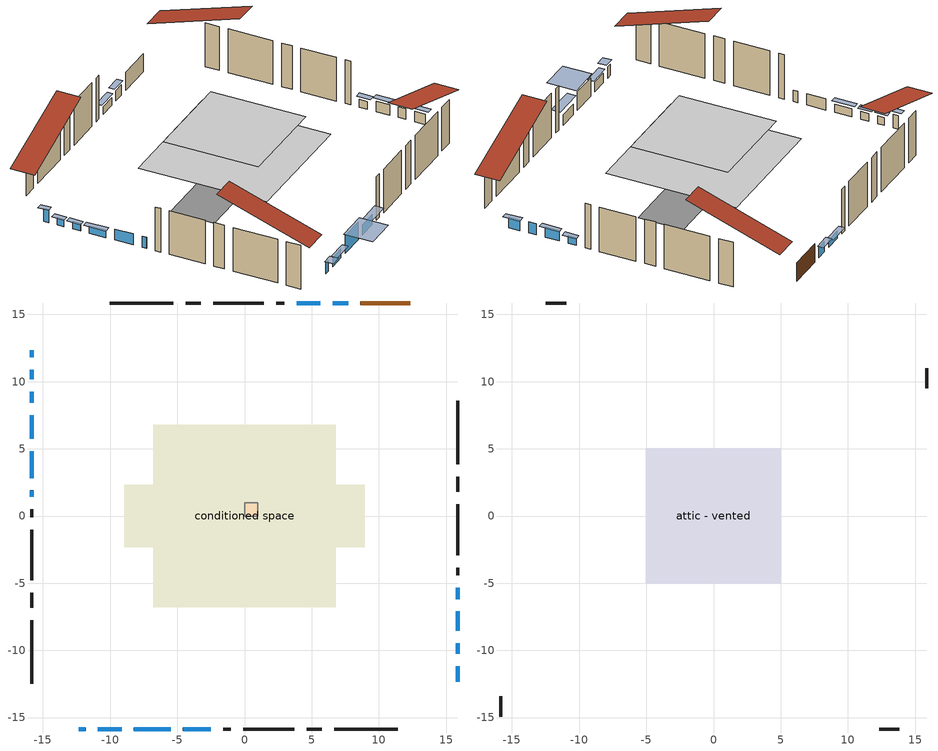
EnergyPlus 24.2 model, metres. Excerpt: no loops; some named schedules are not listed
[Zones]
conditioned space
 floor outside (Floor1 construction): -2.11,-2.11 -2.11,2.11 2.11,2.11 2.11,-2.11 z0
 floor adiabatic (AdiabaticFloorConstruction): -6.8,-6.8 -6.8,6.8 6.8,6.8 6.8,-6.8 z2.44
 floor foundation (Slab1 construction): -8.95,-2.33 -8.95,2.33 8.95,2.33 8.95,-2.33 z0
 wall outside (AdiabaticWallConstruction 1): 12.34,15.85 8.63,15.85 z0:2.03
 wall outside (AdiabaticWallConstruction): -12.34,-15.85 -11.83,-15.85 z0:1.25; 15.85,-12.34 15.85,-11.2 / -4.58,-15.85 -2.52,-15.85 z0:1.17; 7.71,15.85 6.56,15.85 / 15.85,-8.56 15.85,-7.11 z0:1.14; 5.63,15.85 3.88,15.85 / -15.85,10.88 -15.85,10.19 / -15.85,9.27 -15.85,8.43 z0:0.84; -10.91,-15.85 -9.15,-15.85 z0:1.02; -8.23,-15.85 -5.51,-15.85 z0:2.01; -15.85,12.34 -15.85,11.81 z0:1.47; -15.85,7.5 -15.85,5.74 / 15.85,-6.18 15.85,-5.34 z0:0.86; 15.85,-10.27 15.85,-9.48 / -15.85,4.82 -15.85,2.83 / -15.85,1.9 -15.85,1.42 z0:1.22
 wall outside (Wall1 construction): 2.95,15.85 2.38,15.85 / -1.59,-15.85 -1.02,-15.85 / -15.85,0.5 -15.85,-0.08 / 15.85,-4.41 15.85,-3.84 z0:4.88
 wall outside (Wall2 construction): 1.45,15.85 -2.33,15.85 / -0.09,-15.85 3.69,-15.85 / -15.85,-1.01 -15.85,-4.78 / 15.85,-2.91 15.85,0.87 z0:4.88
 wall outside (Wall3 construction): -3.26,15.85 -4.38,15.85 / 4.62,-15.85 5.74,-15.85 / -15.85,-5.71 -15.85,-6.84 / 15.85,1.8 15.85,2.92 z0:4.88
 wall outside (Wall4 construction): -5.31,15.85 -10.03,15.85 / 6.67,-15.85 11.39,-15.85 / -15.85,-7.77 -15.85,-12.49 / 15.85,3.85 15.85,8.57 z0:4.88
 window (WindowConstruction 15): -12.34,-15.85 -11.84,-15.85 z0:1.24
 window (WindowConstruction 6): 15.85,-12.34 15.85,-11.2 z0:1.17
 window (WindowConstruction 7): 7.71,15.85 6.56,15.85 z0:1.14
 window (WindowConstruction 8): 5.63,15.85 3.88,15.85 z0:0.84
 window (WindowConstruction 9): -10.91,-15.85 -9.15,-15.85 z0:1.01
 window (WindowConstruction 10): -8.22,-15.85 -5.51,-15.85 z0:2.01
 window (WindowConstruction 11): -15.85,12.34 -15.85,11.81 z0:1.47
 window (WindowConstruction 12): -15.85,10.88 -15.85,10.19 z0:0.84
 window (WindowConstruction 13): -15.85,9.26 -15.85,8.43 z0:0.84
 window (WindowConstruction 14): -15.85,7.5 -15.85,5.75 z0:0.86
 window (WindowConstruction): 15.85,-10.27 15.85,-9.48 z0:1.22
 window (WindowConstruction 1): -4.58,-15.85 -2.52,-15.85 z0:1.17
 window (WindowConstruction 2): -15.85,4.82 -15.85,2.83 z0:1.22
 window (WindowConstruction 3): -15.85,1.9 -15.85,1.43 z0:1.22
 window (WindowConstruction 4): 15.85,-8.56 15.85,-7.11 z0:1.14
 window (WindowConstruction 5): 15.85,-6.18 15.85,-5.34 z0:0.86
 door (Door): 12.34,15.85 8.63,15.85 z0:2.03
 ceiling adiabatic (AdiabaticFloorConstruction): 6.8,-6.8 6.8,6.8 -6.8,6.8 -6.8,-6.8 z2.44
furnace airloop ret air zone
 floor adiabatic (AdiabaticConst): 0,0 0,1 1,1 1,0 z0
 wall adiabatic (AdiabaticConst): 0,1 0,0 1,0 1,1 0,1 z0:1
 ceiling adiabatic (AdiabaticConst): 1,0 1,1 0,1 0,0 z1
attic - vented
 floor to conditioned space (Floor3 construction Reversed): -5.03,-5.03 -5.03,5.03 5.03,5.03 5.03,-5.03 z4.88
 wall outside (Wall5 construction): -10.96,15.85 -12.47,15.85 / 12.32,-15.85 13.83,-15.85 / -15.85,-13.42 -15.85,-14.92 / 15.85,9.5 15.85,11.01 z0:4.88
 roof outside (Roof1 construction): 13.27,15.85,4.88 13.27,6.05,8.14 15.85,6.05,8.14 15.85,15.85,4.88; -13.27,-15.85,4.88 -13.27,-6.05,8.14 -15.85,-6.05,8.14 -15.85,-15.85,4.88; -15.85,13.27,4.88 -6.05,13.27,8.14 -6.05,15.85,8.14 -15.85,15.85,4.88; 15.85,-13.27,4.88 6.05,-13.27,8.14 6.05,-15.85,8.14 15.85,-15.85,4.88
shading: -11.54,-15.85 -12.64,-15.85 -12.64,-16.77 -11.54,-16.77 z1.54; 15.85,-10.9 15.85,-12.64 16.46,-12.64 16.46,-10.9 z1.47; 6.26,15.85 8,15.85 8,16.46 6.26,16.46 z1.44; 3.58,15.85 5.93,15.85 5.93,16.46 3.58,16.46 z1.14; -8.85,-15.85 -11.21,-15.85 -11.21,-16.46 -8.85,-16.46 z1.31; -5.21,-15.85 -8.52,-15.85 -8.52,-18.9 -5.21,-18.9 z2.3; -15.85,11.51 -15.85,12.64 -16.46,12.64 -16.46,11.51 z1.77; -15.85,9.9 -15.85,11.18 -16.46,11.18 -16.46,9.9 z1.14; -15.85,8.13 -15.85,9.56 -16.46,9.56 -16.46,8.13 z1.14; -15.85,5.45 -15.85,7.8 -16.46,7.8 -16.46,5.45 z1.16; -1.91,-15.85 -5.19,-15.85 -5.19,-16.77 -1.91,-16.77 z1.78; 15.85,-6.81 15.85,-8.85 16.46,-8.85 16.46,-6.81 z1.44; 15.85,-5.04 15.85,-6.48 16.46,-6.48 16.46,-5.04 z1.16
[Building]
Building 1: Terrain=Suburbs
[Site:Location]
Vancouver Intl AP_BC: Latitude {deg}=49.19; Longitude {deg}=-123.18; Time Zone {hr}=-8; Elevation {m}=4; Keep Site Location Information=Yes
[Site:GroundTemperature:Shallow]
8.06451, 6.96315, 6.87495, 7.3976, 9.49575, 11.5841, 13.3946, 14.5416, 14.639, 13.7062, 11.9418, 9.91751
[Site:WaterMainsTemperature]
Calculation Method=Schedule; Temperature Schedule=mains temperature schedule
[Material] Roughness=Rough; Thermal Absorptance=0.9
Name | Thickness {m} | Conductivity {W/m-K} | Density {kg/m3} | Specific Heat {J/kg-K} | Solar Absorptance | Visible Absorptance
asphalt or fiberglass shingles | 0.00635 | 0.162714 | 1121.4 | 1465.45 | 0.4 | 0.4
ceiling stud and cavity | 0.1397 | 0.117536 | 65.682 | 1177.47 | 0.7 | 0.7
concrete 4.0 in. | 0.1016 | 1.803125 | 2242.8 | 837.4 | 0.7 | 0.7
door material | 0.04445 | 0.188738 | 512.64 | 1214.23 | 0.7 | 0.7
floor covering | 0.0127 | 0.0433444 | 54.468 | 1339.84 | 0.6 | 0.6
floor rigid ins; wall rigid ins | 0.512978 | 0.029427 | 32.04 | 1214.23 | 0.7 | 0.7
floor stud and cavity | 0.1397 | 0.0975625 | 92.3553 | 1139.71 | 0.7 | 0.7
floor stud and cavity 1 | 0.1397 | 1.75129 | 37.0049 | 1207.88 | 0.7 | 0.7
furniture material conditioned space 1 | 0.1524 | 0.115458 | 640.8 | 1214.23 | 0.6 | 0.6
gypsum board | 0.0127 | 0.160291 | 801 | 837.4 | 0.6 | 0.6
interior vertical ins | 0.025908 | 0.029427 | 32.04 | 1214.23 | 0.7 | 0.7
osb sheathing 0.5 in. | 0.0127 | 0.115458 | 512.64 | 1214.23 | 0.7 | 0.7
osb sheathing 0.75 in. | 0.01905 | 0.115458 | 512.64 | 1214.23 | 0.7 | 0.7
slab rigid ins | 0.0108865 | 0.029427 | 32.04 | 1214.23 | 0.7 | 0.7
wall stud and cavity | 0.1397 | 0.107651 | 139.0536 | 1170.24 | 0.7 | 0.7
wall stud and cavity 1 | 0.1397 | 0.110346 | 139.0536 | 1170.24 | 0.7 | 0.7
wall stud and cavity 2 | 0.1397 | 0.110193 | 139.0536 | 1170.24 | 0.7 | 0.7
wall stud and cavity 3 | 0.1397 | 0.110963 | 139.0536 | 1170.24 | 0.7 | 0.7
wall stud and cavity 4 | 0.0889 | 6.1454 | 50.32683 | 1063.81 | 0.6 | 0.6
wall stud and cavity 5 | 0.0889 | 0.380278 | 52.3479 | 1209.89 | 0.7 | 0.7
wall stud and cavity 6 | 0.0889 | 0.391764 | 83.0341 | 1211.67 | 0.7 | 0.7
wood siding | 0.0254 | 0.102417 | 544.68 | 1172.36 | 0.4 | 0.4
wood siding 1 | 0.00254 | 0.102417 | 544.68 | 1172.36 | 0.4 | 0.4
wood siding 2; wood siding 3 | 0.0254 | 0.102417 | 544.68 | 1172.36 | 0.7 | 0.7
[Material:NoMass]
Adiabatic: Roughness=Rough; Thermal Resistance {m2-K/W}=176.1; Thermal Absorptance=0.9; Solar Absorptance=0.7; Visible Absorptance=0.7
[WindowMaterial:SimpleGlazingSystem]
Name | U-Factor {W/m2-K} | Solar Heat Gain Coefficient
WindowMaterial | 7.23037 | 0.73
WindowMaterial 1 | 6.54446 | 0.8
WindowMaterial 10 | 6.92943 | 0.79
WindowMaterial 11 | 7.3797 | 0.71
WindowMaterial 12 | 7.38537 | 0.71
WindowMaterial 13 | 7.06684 | 0.76
WindowMaterial 14 | 4.64858 | 0.56
WindowMaterial 2 | 7.13781 | 0.74
WindowMaterial 3 | 7.48474 | 0.7
WindowMaterial 4 | 7.02198 | 0.76
WindowMaterial 5 | 7.36948 | 0.71
WindowMaterial 6 | 7.10204 | 0.75
WindowMaterial 7 | 7.111695 | 0.75
WindowMaterial 8 | 7.07706 | 0.75
WindowMaterial 9 | 7.00211 | 0.76
[Construction]
AdiabaticConst: Adiabatic
AdiabaticFloorConstruction: floor stud and cavity 1, floor rigid ins, osb sheathing 0.75 in., floor covering
AdiabaticWallConstruction: wood siding 2, wall rigid ins, wall stud and cavity 5, gypsum board
AdiabaticWallConstruction 1: wood siding 3, wall rigid ins, wall stud and cavity 5, gypsum board
Door: door material
Floor1 construction: floor stud and cavity, osb sheathing 0.75 in., floor covering
Floor3 construction Reversed: gypsum board, ceiling stud and cavity
furniture construction conditioned space 1: furniture material conditioned space 1
PartitionWallConstruction: gypsum board, wall stud and cavity 6, gypsum board
Roof1 construction: asphalt or fiberglass shingles
Slab1 construction: slab rigid ins, concrete 4.0 in.
Wall1 construction: wood siding, osb sheathing 0.5 in., wall stud and cavity, gypsum board
Wall2 construction: wood siding, osb sheathing 0.5 in., wall stud and cavity 1, gypsum board
Wall3 construction: wood siding, osb sheathing 0.5 in., wall stud and cavity 2, gypsum board
Wall4 construction: wood siding, osb sheathing 0.5 in., wall stud and cavity 3, gypsum board
Wall5 construction: wood siding 1, wall stud and cavity 4
WindowConstruction: WindowMaterial
WindowConstruction 1: WindowMaterial 1
WindowConstruction 10: WindowMaterial 10
WindowConstruction 11: WindowMaterial 11
WindowConstruction 12; WindowConstruction 3: WindowMaterial 3
WindowConstruction 13: WindowMaterial 12
WindowConstruction 14: WindowMaterial 13
WindowConstruction 15: WindowMaterial 14
WindowConstruction 2: WindowMaterial 2
WindowConstruction 4: WindowMaterial 4
WindowConstruction 5: WindowMaterial 5
WindowConstruction 6: WindowMaterial 6
WindowConstruction 7: WindowMaterial 7
WindowConstruction 8: WindowMaterial 8
WindowConstruction 9: WindowMaterial 9
[Zone] Multiplier=1
Name | Volume {m3} | Part of Total Floor Area
attic - vented | 53.7039 | Yes
conditioned space | 481.2 | Yes
furnace airloop ret air zone | 1 | No
[Space]
Name | Zone | Volume {m3} | Space Type
attic - vented 1 | attic - vented | 53.7039
conditioned space 1 | conditioned space | 481.2
furnace airloop ret air space | furnace airloop ret air zone |  | Plenum Space Type
[OtherEquipment] Design Level Calculation Method=EquipmentLevel
Name | Fuel Type | Zone or ZoneList or Space or SpaceList | Schedule | Design Level {W} | Fraction Latent | Fraction Radiant | Fraction Lost
furnace airloop_0 RetCondToDZ; furnace airloop_0 SupCondToDZ; furnace airloop_0 SupSensLkToDZ | None | attic - vented 1 | Always On Discrete | 0 | 0 | 0 | 0
furnace airloop_0 SupLatLkToDZ | None | attic - vented 1 | Always On Discrete | 0 | 1 | 0 | 0
clothes dryer 1 | Electricity | conditioned space 1 | clothes dryer schedule | 0 | 0.015 | 0.081 | 0.85
cooking range 1 | Electricity | conditioned space 1 | cooking range schedule | 0 | 0.08 | 0.432 | 0.2
furnace airloop_0 SupCondToLv; furnace airloop_0 SupSensLkToCond; mech vent house fan sensible load | None | conditioned space 1 | Always On Discrete | 0 | 0 | 0 | 0
furnace airloop_0 SupLatLkToCond; mech vent house fan latent load | None | conditioned space 1 | Always On Discrete | 0 | 1 | 0 | 0
general water use latent | None | conditioned space 1 | general water use schedule | 62.594 | 1 | 0 | 0
general water use sensible | None | conditioned space 1 | general water use schedule | -61.6891 | 0 | 0.6 | 0
water heater energy adjustment1 | NaturalGas | conditioned space 1 | Always On Discrete | 0.01 | 0 | 0 | 1
furnace airloop_0 RetCondToRP; furnace airloop_0 RetSensLkToRP | None | furnace airloop ret air space | Always On Discrete | 0 | 0 | 0 | 0
furnace airloop_0 RetLatLkToRP | None | furnace airloop ret air space | Always On Discrete | 0 | 1 | 0 | 0
[ZoneInfiltration:DesignFlowRate] Schedule=Always On Discrete; Design Flow Rate Calculation Method=Flow/Zone; Design Flow Rate {m3/s}=0
Name | Zone or ZoneList or Space or SpaceList
attic_vented 1 duct leakage imbalance infil flow | attic - vented 1
infil flow; natural vent flow; whole house fan flow | conditioned space 1
[ZoneInfiltration:EffectiveLeakageArea]
infil attic - vented 1: Zone or Space=attic - vented 1; Schedule=Always On Discrete; Effective Air Leakage Area {cm2}=4190.07; Stack Coefficient=0.00056631; Wind Coefficient=1.60786e-05
[ZoneMixing] Schedule=Always On Continuous; Design Flow Rate Calculation Method=Flow/Zone; Design Flow Rate {m3/s}=0
Name | Zone or Space | Source Zone or Space
furnace airloop_0 ZoneMixCondToDZ mix; whole house fan mix | attic - vented | conditioned space
furnace airloop_0 ZoneMixDZToCond mix | conditioned space | attic - vented
[SurfaceProperty:ExposedFoundationPerimeter]
Slab1: Exposed Perimeter Calculation Method=TotalExposedPerimeter; Total Exposed Perimeter {m}=45.11
[InternalMass] Zone or ZoneList=conditioned space; Space or SpaceList=conditioned space 1
Name | Construction | Surface Area {m2}
furniture mass conditioned space 1 | furniture construction conditioned space 1 | 114.368
partition wall mass | PartitionWallConstruction | 285.92
[Lights]
interior lighting: Zone or ZoneList or Space or SpaceList=conditioned space 1; Schedule=interior lighting schedule; Design Level Calculation Method=LightingLevel; Lighting Level {W}=343.2; Return Air Fraction=0; Fraction Radiant=0.6; Fraction Visible=0.2; Fraction Replaceable=1
[People]
occupants: Zone or ZoneList or Space or SpaceList=conditioned space 1; Number of People Schedule=occupants schedule; Number of People Calculation Method=People; Number of People=3; Fraction Radiant=0.314171; Sensible Heat Fraction=0.56303; Activity Level Schedule=occupants activity schedule; Carbon Dioxide Generation Rate {m3/s-W}=0; Enable ASHRAE 55 Comfort Warnings=No; Mean Radiant Temperature Calculation Type=EnclosureAveraged
[ElectricEquipment] Zone or ZoneList or Space or SpaceList=conditioned space 1; Design Level Calculation Method=EquipmentLevel
Name | Schedule | Design Level {W} | Fraction Latent | Fraction Radiant | Fraction Lost
clothes dryer | clothes dryer schedule | 140.772 | 0.015 | 0.081 | 0.85
clothes washer | clothes washer schedule | 32.1985 | 0.03 | 0.162 | 0.7
cooking range | cooking range schedule | 215.147 | 0.08 | 0.432 | 0.2
dishwasher | dishwasher schedule | 66.8632 | 0.3 | 0.18 | 0.4
fridge | fridge schedule | 72.9452 | 0 | 0.6 | 0
mech vent bath fan 0 | mech vent bath fan 0 schedule | 25.1 | 0 | 0 | 1
mech vent bath fan 1 | mech vent bath fan 1 schedule | 25.1 | 0 | 0 | 1
mech vent house fan | mech vent house fan schedule | 0 | 0 | 0 | 1
mech vent house fan cfis | mech vent house fan cfis schedule | 0 | 0 | 0 | 0
mech vent range fan 0 | mech vent range fan 0 schedule | 57 | 0 | 0 | 1
misc plug loads | misc plug loads schedule | 494.7 | 0.045 | 0.513 | 0.1
whole house fan | Always On Discrete | 0 | 0 | 0 | 1
[SpaceList]
Plenum Space Type: furnace airloop ret air space
[AirLoopHVAC:ReturnPlenum]
Air Loop HVAC Return Plenum 1: Zone=furnace airloop ret air zone
[Foundation:Kiva]
Foundation Kiva 1: Initial Indoor Air Temperature {C}=18; Interior Vertical Insulation Material=interior vertical ins; Interior Vertical Insulation Depth {m}=0.1016; Wall Height Above Grade {m}=0.1016; Wall Depth Below Slab {m}=0.2032
[Foundation:Kiva:Settings]
Soil Conductivity {W/m-K}=0.849921; Soil Density {kg/m3}=1842.3; Soil Specific Heat {J/kg-K}=418.7; Ground Solar Absorptivity=0.9; Ground Thermal Absorptivity=0.9; Ground Surface Roughness {m}=0.03; Far-Field Width {m}=40; Deep-Ground Boundary Condition=ZeroFlux; Deep-Ground Depth {m}=40; Minimum Cell Dimension {m}=0.2; Maximum Cell Growth Coefficient=3; Simulation Timestep=Timestep
[Exterior:Lights]
exterior lighting: Schedule=exterior lighting schedule; Design Level {W}=75.6
[EnergyManagementSystem:Sensor] Output:Variable or Output:Meter Index Key=attic - vented
Name | Output:Variable or Output:Meter
furnace_airloop_0_DZ_T_s | Zone Air Temperature
furnace_airloop_0_DZ_W_s | Zone Mean Air Humidity Ratio
[Schedule:Constant]
Name | Hourly Value
Always On Discrete; Always On Continuous; mech vent house fan schedule; mech vent house fan cfis schedule | 1
occupants activity schedule | 117.228
fridge schedule | 0
[Schedule:Week:Daily]
interior lighting schedule Week Rule - Jan1-Jan27: interior lighting schedule day, interior lighting schedule day, interior lighting schedule day, interior lighting schedule day, interior lighting schedule day, interior lighting schedule day, interior lighting schedule day, interior lighting schedule default day, interior lighting schedule default day, interior lighting schedule default day, interior lighting schedule default day, interior lighting schedule default day
interior lighting schedule Week Rule - Jan28-Feb3: interior lighting schedule day, interior lighting schedule day, interior lighting schedule day, interior lighting schedule day, interior lighting schedule day 1, interior lighting schedule day 1, interior lighting schedule day 1, interior lighting schedule default day, interior lighting schedule default day, interior lighting schedule default day, interior lighting schedule default day, interior lighting schedule default day
interior lighting schedule Week Rule - Feb4-Feb24: interior lighting schedule day 1, interior lighting schedule day 1, interior lighting schedule day 1, interior lighting schedule day 1, interior lighting schedule day 1, interior lighting schedule day 1, interior lighting schedule day 1, interior lighting schedule default day, interior lighting schedule default day, interior lighting schedule default day, interior lighting schedule default day, interior lighting schedule default day
interior lighting schedule Week Rule - Feb25-Mar3: interior lighting schedule day 1, interior lighting schedule day 1, interior lighting schedule day 1, interior lighting schedule day 1, interior lighting schedule day 2, interior lighting schedule day 2, interior lighting schedule day 2, interior lighting schedule default day, interior lighting schedule default day, interior lighting schedule default day, interior lighting schedule default day, interior lighting schedule default day
interior lighting schedule Week Rule - Mar4-Mar31: interior lighting schedule day 2, interior lighting schedule day 2, interior lighting schedule day 2, interior lighting schedule day 2, interior lighting schedule day 2, interior lighting schedule day 2, interior lighting schedule day 2, interior lighting schedule default day, interior lighting schedule default day, interior lighting schedule default day, interior lighting schedule default day, interior lighting schedule default day
interior lighting schedule Week Rule - Apr1-Apr28: interior lighting schedule day 3, interior lighting schedule day 3, interior lighting schedule day 3, interior lighting schedule day 3, interior lighting schedule day 3, interior lighting schedule day 3, interior lighting schedule day 3, interior lighting schedule default day, interior lighting schedule default day, interior lighting schedule default day, interior lighting schedule default day, interior lighting schedule default day
interior lighting schedule Week Rule - Apr29-May5: interior lighting schedule day 3, interior lighting schedule day 3, interior lighting schedule day 4, interior lighting schedule day 4, interior lighting schedule day 4, interior lighting schedule day 4, interior lighting schedule day 4, interior lighting schedule default day, interior lighting schedule default day, interior lighting schedule default day, interior lighting schedule default day, interior lighting schedule default day
interior lighting schedule Week Rule - May6-May26: interior lighting schedule day 4, interior lighting schedule day 4, interior lighting schedule day 4, interior lighting schedule day 4, interior lighting schedule day 4, interior lighting schedule day 4, interior lighting schedule day 4, interior lighting schedule default day, interior lighting schedule default day, interior lighting schedule default day, interior lighting schedule default day, interior lighting schedule default day
interior lighting schedule Week Rule - May27-Jun2: interior lighting schedule day 4, interior lighting schedule day 4, interior lighting schedule day 4, interior lighting schedule day 4, interior lighting schedule day 4, interior lighting schedule day 5, interior lighting schedule day 5, interior lighting schedule default day, interior lighting schedule default day, interior lighting schedule default day, interior lighting schedule default day, interior lighting schedule default day
interior lighting schedule Week Rule - Jun3-Jun30: interior lighting schedule day 5, interior lighting schedule day 5, interior lighting schedule day 5, interior lighting schedule day 5, interior lighting schedule day 5, interior lighting schedule day 5, interior lighting schedule day 5, interior lighting schedule default day, interior lighting schedule default day, interior lighting schedule default day, interior lighting schedule default day, interior lighting schedule default day
interior lighting schedule Week Rule - Jul1-Jul28: interior lighting schedule day 6, interior lighting schedule day 6, interior lighting schedule day 6, interior lighting schedule day 6, interior lighting schedule day 6, interior lighting schedule day 6, interior lighting schedule day 6, interior lighting schedule default day, interior lighting schedule default day, interior lighting schedule default day, interior lighting schedule default day, interior lighting schedule default day
interior lighting schedule Week Rule - Jul29-Aug4: interior lighting schedule day 6, interior lighting schedule day 6, interior lighting schedule day 6, interior lighting schedule day 7, interior lighting schedule day 7, interior lighting schedule day 7, interior lighting schedule day 7, interior lighting schedule default day, interior lighting schedule default day, interior lighting schedule default day, interior lighting schedule default day, interior lighting schedule default day
interior lighting schedule Week Rule - Aug5-Aug25: interior lighting schedule day 7, interior lighting schedule day 7, interior lighting schedule day 7, interior lighting schedule day 7, interior lighting schedule day 7, interior lighting schedule day 7, interior lighting schedule day 7, interior lighting schedule default day, interior lighting schedule default day, interior lighting schedule default day, interior lighting schedule default day, interior lighting schedule default day
interior lighting schedule Week Rule - Aug26-Sep1: interior lighting schedule day 7, interior lighting schedule day 7, interior lighting schedule day 7, interior lighting schedule day 7, interior lighting schedule day 7, interior lighting schedule day 7, interior lighting schedule day 8, interior lighting schedule default day, interior lighting schedule default day, interior lighting schedule default day, interior lighting schedule default day, interior lighting schedule default day
interior lighting schedule Week Rule - Sep2-Sep29: interior lighting schedule day 8, interior lighting schedule day 8, interior lighting schedule day 8, interior lighting schedule day 8, interior lighting schedule day 8, interior lighting schedule day 8, interior lighting schedule day 8, interior lighting schedule default day, interior lighting schedule default day, interior lighting schedule default day, interior lighting schedule default day, interior lighting schedule default day
interior lighting schedule Week Rule - Sep30-Oct6: interior lighting schedule day 8, interior lighting schedule day 9, interior lighting schedule day 9, interior lighting schedule day 9, interior lighting schedule day 9, interior lighting schedule day 9, interior lighting schedule day 9, interior lighting schedule default day, interior lighting schedule default day, interior lighting schedule default day, interior lighting schedule default day, interior lighting schedule default day
interior lighting schedule Week Rule - Oct7-Oct27: interior lighting schedule day 9, interior lighting schedule day 9, interior lighting schedule day 9, interior lighting schedule day 9, interior lighting schedule day 9, interior lighting schedule day 9, interior lighting schedule day 9, interior lighting schedule default day, interior lighting schedule default day, interior lighting schedule default day, interior lighting schedule default day, interior lighting schedule default day
interior lighting schedule Week Rule - Oct28-Nov3: interior lighting schedule day 9, interior lighting schedule day 9, interior lighting schedule day 9, interior lighting schedule day 9, interior lighting schedule day 10, interior lighting schedule day 10, interior lighting schedule day 10, interior lighting schedule default day, interior lighting schedule default day, interior lighting schedule default day, interior lighting schedule default day, interior lighting schedule default day
interior lighting schedule Week Rule - Nov4-Nov24: interior lighting schedule day 10, interior lighting schedule day 10, interior lighting schedule day 10, interior lighting schedule day 10, interior lighting schedule day 10, interior lighting schedule day 10, interior lighting schedule day 10, interior lighting schedule default day, interior lighting schedule default day, interior lighting schedule default day, interior lighting schedule default day, interior lighting schedule default day
interior lighting schedule Week Rule - Nov25-Dec1: interior lighting schedule day 10, interior lighting schedule day 10, interior lighting schedule day 10, interior lighting schedule day 10, interior lighting schedule day 10, interior lighting schedule day 10, interior lighting schedule day 11, interior lighting schedule default day, interior lighting schedule default day, interior lighting schedule default day, interior lighting schedule default day, interior lighting schedule default day
interior lighting schedule Week Rule - Dec2-Dec31: interior lighting schedule day 11, interior lighting schedule day 11, interior lighting schedule day 11, interior lighting schedule day 11, interior lighting schedule day 11, interior lighting schedule day 11, interior lighting schedule day 11, interior lighting schedule default day, interior lighting schedule default day, interior lighting schedule default day, interior lighting schedule default day, interior lighting schedule default day
occupants schedule Week Rule - Jan1-Dec31: occupants schedule day, occupants schedule day, occupants schedule day, occupants schedule day, occupants schedule day, occupants schedule day, occupants schedule day, occupants schedule default day, occupants schedule default day, occupants schedule default day, occupants schedule default day, occupants schedule default day
clothes dryer schedule Week Rule - Jan1-Dec31: clothes dryer schedule day, clothes dryer schedule day, clothes dryer schedule day, clothes dryer schedule day, clothes dryer schedule day, clothes dryer schedule day, clothes dryer schedule day, clothes dryer schedule default day, clothes dryer schedule default day, clothes dryer schedule default day, clothes dryer schedule default day, clothes dryer schedule default day
clothes washer schedule Week Rule - Jan1-Dec31: clothes washer schedule day, clothes washer schedule day, clothes washer schedule day, clothes washer schedule day, clothes washer schedule day, clothes washer schedule day, clothes washer schedule day, clothes washer schedule default day, clothes washer schedule default day, clothes washer schedule default day, clothes washer schedule default day, clothes washer schedule default day
cooking range schedule Week Rule - Jan1-Dec31: cooking range schedule day, cooking range schedule day, cooking range schedule day, cooking range schedule day, cooking range schedule day, cooking range schedule day, cooking range schedule day, cooking range schedule default day, cooking range schedule default day, cooking range schedule default day, cooking range schedule default day, cooking range schedule default day
dishwasher schedule Week Rule - Jan1-Dec31: dishwasher schedule day, dishwasher schedule day, dishwasher schedule day, dishwasher schedule day, dishwasher schedule day, dishwasher schedule day, dishwasher schedule day, dishwasher schedule default day, dishwasher schedule default day, dishwasher schedule default day, dishwasher schedule default day, dishwasher schedule default day
mech vent bath fan 0 schedule Week Rule - Jan1-Dec31: mech vent bath fan 0 schedule day, mech vent bath fan 0 schedule day, mech vent bath fan 0 schedule day, mech vent bath fan 0 schedule day, mech vent bath fan 0 schedule day, mech vent bath fan 0 schedule day, mech vent bath fan 0 schedule day, mech vent bath fan 0 schedule default day, mech vent bath fan 0 schedule default day, mech vent bath fan 0 schedule default day, mech vent bath fan 0 schedule default day, mech vent bath fan 0 schedule default day
mech vent bath fan 1 schedule Week Rule - Jan1-Dec31: mech vent bath fan 1 schedule day, mech vent bath fan 1 schedule day, mech vent bath fan 1 schedule day, mech vent bath fan 1 schedule day, mech vent bath fan 1 schedule day, mech vent bath fan 1 schedule day, mech vent bath fan 1 schedule day, mech vent bath fan 1 schedule default day, mech vent bath fan 1 schedule default day, mech vent bath fan 1 schedule default day, mech vent bath fan 1 schedule default day, mech vent bath fan 1 schedule default day
mech vent range fan 0 schedule Week Rule - Jan1-Dec31: mech vent range fan 0 schedule day, mech vent range fan 0 schedule day, mech vent range fan 0 schedule day, mech vent range fan 0 schedule day, mech vent range fan 0 schedule day, mech vent range fan 0 schedule day, mech vent range fan 0 schedule day, mech vent range fan 0 schedule default day, mech vent range fan 0 schedule default day, mech vent range fan 0 schedule default day, mech vent range fan 0 schedule default day, mech vent range fan 0 schedule default day
misc plug loads schedule Week Rule - Jan1-Dec31: misc plug loads schedule day, misc plug loads schedule day, misc plug loads schedule day, misc plug loads schedule day, misc plug loads schedule day, misc plug loads schedule day, misc plug loads schedule day, misc plug loads schedule default day, misc plug loads schedule default day, misc plug loads schedule default day, misc plug loads schedule default day, misc plug loads schedule default day
general water use schedule Week Rule - Jan1-Dec31: general water use schedule day, general water use schedule day, general water use schedule day, general water use schedule day, general water use schedule day, general water use schedule day, general water use schedule day, general water use schedule default day, general water use schedule default day, general water use schedule default day, general water use schedule default day, general water use schedule default day
exterior lighting schedule Week Rule - Jan1-Jan27: exterior lighting schedule day, exterior lighting schedule day, exterior lighting schedule day, exterior lighting schedule day, exterior lighting schedule day, exterior lighting schedule day, exterior lighting schedule day, exterior lighting schedule default day, exterior lighting schedule default day, exterior lighting schedule default day, exterior lighting schedule default day, exterior lighting schedule default day
exterior lighting schedule Week Rule - Jan28-Feb3: exterior lighting schedule day, exterior lighting schedule day, exterior lighting schedule day, exterior lighting schedule day, exterior lighting schedule day 1, exterior lighting schedule day 1, exterior lighting schedule day 1, exterior lighting schedule default day, exterior lighting schedule default day, exterior lighting schedule default day, exterior lighting schedule default day, exterior lighting schedule default day
exterior lighting schedule Week Rule - Feb4-Feb24: exterior lighting schedule day 1, exterior lighting schedule day 1, exterior lighting schedule day 1, exterior lighting schedule day 1, exterior lighting schedule day 1, exterior lighting schedule day 1, exterior lighting schedule day 1, exterior lighting schedule default day, exterior lighting schedule default day, exterior lighting schedule default day, exterior lighting schedule default day, exterior lighting schedule default day
exterior lighting schedule Week Rule - Feb25-Mar3: exterior lighting schedule day 1, exterior lighting schedule day 1, exterior lighting schedule day 1, exterior lighting schedule day 1, exterior lighting schedule day 2, exterior lighting schedule day 2, exterior lighting schedule day 2, exterior lighting schedule default day, exterior lighting schedule default day, exterior lighting schedule default day, exterior lighting schedule default day, exterior lighting schedule default day
exterior lighting schedule Week Rule - Mar4-Mar31: exterior lighting schedule day 2, exterior lighting schedule day 2, exterior lighting schedule day 2, exterior lighting schedule day 2, exterior lighting schedule day 2, exterior lighting schedule day 2, exterior lighting schedule day 2, exterior lighting schedule default day, exterior lighting schedule default day, exterior lighting schedule default day, exterior lighting schedule default day, exterior lighting schedule default day
exterior lighting schedule Week Rule - Apr1-Apr28: exterior lighting schedule day 3, exterior lighting schedule day 3, exterior lighting schedule day 3, exterior lighting schedule day 3, exterior lighting schedule day 3, exterior lighting schedule day 3, exterior lighting schedule day 3, exterior lighting schedule default day, exterior lighting schedule default day, exterior lighting schedule default day, exterior lighting schedule default day, exterior lighting schedule default day
exterior lighting schedule Week Rule - Apr29-May5: exterior lighting schedule day 3, exterior lighting schedule day 3, exterior lighting schedule day 4, exterior lighting schedule day 4, exterior lighting schedule day 4, exterior lighting schedule day 4, exterior lighting schedule day 4, exterior lighting schedule default day, exterior lighting schedule default day, exterior lighting schedule default day, exterior lighting schedule default day, exterior lighting schedule default day
[Schedule:Year]
interior lighting schedule: interior lighting schedule Week Rule - Jan1-Jan27, 1, 1, 1, 27, interior lighting schedule Week Rule - Jan28-Feb3, 1, 28, 2, 3, interior lighting schedule Week Rule - Feb4-Feb24, 2, 4, 2, 24, interior lighting schedule Week Rule - Feb25-Mar3, 2, 25, 3, 3, interior lighting schedule Week Rule - Mar4-Mar31, 3, 4, 3, 31, interior lighting schedule Week Rule - Apr1-Apr28, 4, 1, 4, 28, interior lighting schedule Week Rule - Apr29-May5, 4, 29, 5, 5, interior lighting schedule Week Rule - May6-May26, 5, 6, 5, 26, interior lighting schedule Week Rule - May27-Jun2, 5, 27, 6, 2, interior lighting schedule Week Rule - Jun3-Jun30, 6, 3, 6, 30, interior lighting schedule Week Rule - Jul1-Jul28, 7, 1, 7, 28, interior lighting schedule Week Rule - Jul29-Aug4, 7, 29, 8, 4, interior lighting schedule Week Rule - Aug5-Aug25, 8, 5, 8, 25, interior lighting schedule Week Rule - Aug26-Sep1, 8, 26, 9, 1, interior lighting schedule Week Rule - Sep2-Sep29, 9, 2, 9, 29, interior lighting schedule Week Rule - Sep30-Oct6, 9, 30, 10, 6, interior lighting schedule Week Rule - Oct7-Oct27, 10, 7, 10, 27, interior lighting schedule Week Rule - Oct28-Nov3, 10, 28, 11, 3, interior lighting schedule Week Rule - Nov4-Nov24, 11, 4, 11, 24, interior lighting schedule Week Rule - Nov25-Dec1, 11, 25, 12, 1, interior lighting schedule Week Rule - Dec2-Dec31, 12, 2, 12, 31
occupants schedule: occupants schedule Week Rule - Jan1-Dec31, 1, 1, 12, 31
clothes dryer schedule: clothes dryer schedule Week Rule - Jan1-Dec31, 1, 1, 12, 31
clothes washer schedule: clothes washer schedule Week Rule - Jan1-Dec31, 1, 1, 12, 31
cooking range schedule: cooking range schedule Week Rule - Jan1-Dec31, 1, 1, 12, 31
dishwasher schedule: dishwasher schedule Week Rule - Jan1-Dec31, 1, 1, 12, 31
mech vent bath fan 0 schedule: mech vent bath fan 0 schedule Week Rule - Jan1-Dec31, 1, 1, 12, 31
mech vent bath fan 1 schedule: mech vent bath fan 1 schedule Week Rule - Jan1-Dec31, 1, 1, 12, 31
mech vent range fan 0 schedule: mech vent range fan 0 schedule Week Rule - Jan1-Dec31, 1, 1, 12, 31
misc plug loads schedule: misc plug loads schedule Week Rule - Jan1-Dec31, 1, 1, 12, 31
general water use schedule: general water use schedule Week Rule - Jan1-Dec31, 1, 1, 12, 31
exterior lighting schedule: exterior lighting schedule Week Rule - Jan1-Jan27, 1, 1, 1, 27, exterior lighting schedule Week Rule - Jan28-Feb3, 1, 28, 2, 3, exterior lighting schedule Week Rule - Feb4-Feb24, 2, 4, 2, 24, exterior lighting schedule Week Rule - Feb25-Mar3, 2, 25, 3, 3, exterior lighting schedule Week Rule - Mar4-Mar31, 3, 4, 3, 31, exterior lighting schedule Week Rule - Apr1-Apr28, 4, 1, 4, 28, exterior lighting schedule Week Rule - Apr29-May5, 4, 29, 5, 5, exterior lighting schedule Week Rule - May6-May26, 5, 6, 5, 26, exterior lighting schedule Week Rule - May27-Jun2, 5, 27, 6, 2, exterior lighting schedule Week Rule - Jun3-Jun30, 6, 3, 6, 30, exterior lighting schedule Week Rule - Jul1-Jul28, 7, 1, 7, 28, exterior lighting schedule Week Rule - Jul29-Aug4, 7, 29, 8, 4, exterior lighting schedule Week Rule - Aug5-Aug25, 8, 5, 8, 25, exterior lighting schedule Week Rule - Aug26-Sep1, 8, 26, 9, 1, exterior lighting schedule Week Rule - Sep2-Sep29, 9, 2, 9, 29, exterior lighting schedule Week Rule - Sep30-Oct6, 9, 30, 10, 6, exterior lighting schedule Week Rule - Oct7-Oct27, 10, 7, 10, 27, exterior lighting schedule Week Rule - Oct28-Nov3, 10, 28, 11, 3, exterior lighting schedule Week Rule - Nov4-Nov24, 11, 4, 11, 24, exterior lighting schedule Week Rule - Nov25-Dec1, 11, 25, 12, 1, exterior lighting schedule Week Rule - Dec2-Dec31, 12, 2, 12, 31
[Schedule:Compact]
mains temperature schedule: Through: 01/01, For: AllDays, Until: 24:00, 11.375, Through: 01/02, For: AllDays, Until: 24:00, 11.3367, Through: 01/03, For: AllDays, Until: 24:00, 11.2994, Through: 01/04, For: AllDays, Until: 24:00, 11.2628, Through: 01/05, For: AllDays, Until: 24:00, 11.2267, Through: 01/06, For: AllDays, Until: 24:00, 11.1917, Through: 01/07, For: AllDays, Until: 24:00, 11.1578, Through: 01/08, For: AllDays, Until: 24:00, 11.1244, Through: 01/09, For: AllDays, Until: 24:00, 11.0917, Through: 01/10, For: AllDays, Until: 24:00, 11.06, Through: 01/11, For: AllDays, Until: 24:00, 11.0289, Through: 01/12, For: AllDays, Until: 24:00, 10.9989, Through: 01/13, For: AllDays, Until: 24:00, 10.97, Through: 01/14, For: AllDays, Until: 24:00, 10.9417, Through: 01/15, For: AllDays, Until: 24:00, 10.9139, Through: 01/16, For: AllDays, Until: 24:00, 10.8878, Through: 01/17, For: AllDays, Until: 24:00, 10.8622, Through: 01/18, For: AllDays, Until: 24:00, 10.8372, Through: 01/19, For: AllDays, Until: 24:00, 10.8133, Through: 01/20, For: AllDays, Until: 24:00, 10.7906, Through: 01/21, For: AllDays, Until: 24:00, 10.7683, Through: 01/22, For: AllDays, Until: 24:00, 10.7478, Through: 01/23, For: AllDays, Until: 24:00, 10.7272, Through: 01/24, For: AllDays, Until: 24:00, 10.7083, Through: 01/25, For: AllDays, Until: 24:00, 10.69, Through: 01/26, For: AllDays, Until: 24:00, 10.6728, Through: 01/27, For: AllDays, Until: 24:00, 10.6567, Through: 01/28, For: AllDays, Until: 24:00, 10.6411, Through: 01/29, For: AllDays, Until: 24:00, 10.6267, Through: 01/30, For: AllDays, Until: 24:00, 10.6133, Through: 01/31, For: AllDays, Until: 24:00, 10.6011, Through: 02/01, For: AllDays, Until: 24:00, 10.59, Through: 02/02, For: AllDays, Until: 24:00, 10.5794, Through: 02/03, For: AllDays, Until: 24:00, 10.57, Through: 02/04, For: AllDays, Until: 24:00, 10.5617, Through: 02/05, For: AllDays, Until: 24:00, 10.5539, Through: 02/06, For: AllDays, Until: 24:00, 10.5478, Through: 02/07, For: AllDays, Until: 24:00, 10.5422, Through: 02/08, For: AllDays, Until: 24:00, 10.5378, Through: 02/09, For: AllDays, Until: 24:00, 10.5339, Through: 02/10, For: AllDays, Until: 24:00, 10.5317, Through: 02/11, For: AllDays, Until: 24:00, 10.53, Through: 02/12, For: AllDays, Until: 24:00, 10.53, Through: 02/13, For: AllDays, Until: 24:00, 10.5306, Through: 02/14, For: AllDays, Until: 24:00, 10.5317, Through: 02/15, For: AllDays, Until: 24:00, 10.5344, Through: 02/16, For: AllDays, Until: 24:00, 10.5378, Through: 02/17, For: AllDays, Until: 24:00, 10.5428, Through: 02/18, For: AllDays, Until: 24:00, 10.5483, Through: 02/19, For: AllDays, Until: 24:00, 10.5544, Through: 02/20, For: AllDays, Until: 24:00, 10.5622, Through: 02/21, For: AllDays, Until: 24:00, 10.5706, Through: 02/22, For: AllDays, Until: 24:00, 10.5806, Through: 02/23, For: AllDays, Until: 24:00, 10.5911, Through: 02/24, For: AllDays, Until: 24:00, 10.6022, Through: 02/25, For: AllDays, Until: 24:00, 10.615, Through: 02/26, For: AllDays, Until: 24:00, 10.6283, Through: 02/27, For: AllDays, Until: 24:00, 10.6428, Through: 02/28, For: AllDays, Until: 24:00, 10.6583, Through: 03/01, For: AllDays, Until: 24:00, 10.6744, Through: 03/02, For: AllDays, Until: 24:00, 10.6917, Through: 03/03, For: AllDays, Until: 24:00, 10.71, Through: 03/04, For: AllDays, Until: 24:00, 10.7294, Through: 03/05, For: AllDays, Until: 24:00, 10.7494, Through: 03/06, For: AllDays, Until: 24:00, 10.7706, Through: 03/07, For: AllDays, Until: 24:00, 10.7928, Through: 03/08, For: AllDays, Until: 24:00, 10.8161, Through: 03/09, For: AllDays, Until: 24:00, 10.84, Through: 03/10, For: AllDays, Until: 24:00, 10.8644, Through: 03/11, For: AllDays, Until: 24:00, 10.8906, Through: 03/12, For: AllDays, Until: 24:00, 10.9167, Through: 03/13, For: AllDays, Until: 24:00, 10.9444, Through: 03/14, For: AllDays, Until: 24:00, 10.9728, Through: 03/15, For: AllDays, Until: 24:00, 11.0022, Through: 03/16, For: AllDays, Until: 24:00, 11.0322, Through: 03/17, For: AllDays, Until: 24:00, 11.0633, Through: 03/18, For: AllDays, Until: 24:00, 11.095, Through: 03/19, For: AllDays, Until: 24:00, 11.1278, Through: 03/20, For: AllDays, Until: 24:00, 11.1611, Through: 03/21, For: AllDays, Until: 24:00, 11.1956, Through: 03/22, For: AllDays, Until: 24:00, 11.2306, Through: 03/23, For: AllDays, Until: 24:00, 11.2667, Through: 03/24, For: AllDays, Until: 24:00, 11.3033, Through: 03/25, For: AllDays, Until: 24:00, 11.3406, Through: 03/26, For: AllDays, Until: 24:00, 11.3789, Through: 03/27, For: AllDays, Until: 24:00, 11.4178, Through: 03/28, For: AllDays, Until: 24:00, 11.4572, Through: 03/29, For: AllDays, Until: 24:00, 11.4978, Through: 03/30, For: AllDays, Until: 24:00, 11.5389, Through: 03/31, For: AllDays, Until: 24:00, 11.5811, Through: 04/01, For: AllDays, Until: 24:00, 11.6233, Through: 04/02, For: AllDays, Until: 24:00, 11.6667, Through: 04/03, For: AllDays, Until: 24:00, 11.7106, Through: 04/04, For: AllDays, Until: 24:00, 11.755, Through: 04/05, For: AllDays, Until: 24:00, 11.8006, Through: 04/06, For: AllDays, Until: 24:00, 11.8461, Through: 04/07, For: AllDays, Until: 24:00, 11.8928, Through: 04/08, For: AllDays, Until: 24:00, 11.9394, Through: 04/09, For: AllDays, Until: 24:00, 11.9872, Through: 04/10, For: AllDays, Until: 24:00, 12.0356, Through: 04/11, For: AllDays, Until: 24:00, 12.0844, Through: 04/12, For: AllDays, Until: 24:00, 12.1333, Through: 04/13, For: AllDays, Until: 24:00, 12.1833, Through: 04/14, For: AllDays, Until: 24:00, 12.2339, Through: 04/15, For: AllDays, Until: 24:00, 12.2844, Through: 04/16, For: AllDays, Until: 24:00, 12.3361, Through: 04/17, For: AllDays, Until: 24:00, 12.3878, Through: 04/18, For: AllDays, Until: 24:00, 12.44, Through: 04/19, For: AllDays, Until: 24:00, 12.4928, Through: 04/20, For: AllDays, Until: 24:00, 12.5456, Through: 04/21, For: AllDays, Until: 24:00, 12.5994, Through: 04/22, For: AllDays, Until: 24:00, 12.6533, Through: 04/23, For: AllDays, Until: 24:00, 12.7072, Through: 04/24, For: AllDays, Until: 24:00, 12.7622, Through: 04/25, For: AllDays, Until: 24:00, 12.8172, Through: 04/26, For: AllDays, Until: 24:00, 12.8722, Through: 04/27, For: AllDays, Until: 24:00, 12.9278, Through: 04/28, For: AllDays, Until: 24:00, 12.9839, Through: 04/29, For: AllDays, Until: 24:00, 13.04, Through: 04/30, For: AllDays, Until: 24:00, 13.0961, Through: 05/01, For: AllDays, Until: 24:00, 13.1533, Through: 05/02, For: AllDays, Until: 24:00, 13.21, Through: 05/03, For: AllDays, Until: 24:00, 13.2672, Through: 05/04, For: AllDays, Until: 24:00, 13.3244, Through: 05/05, For: AllDays, Until: 24:00, 13.3817, Through: 05/06, For: AllDays, Until: 24:00, 13.4394, Through: 05/07, For: AllDays, Until: 24:00, 13.4972, Through: 05/08, For: AllDays, Until: 24:00, 13.555, Through: 05/09, For: AllDays, Until: 24:00, 13.6133, Through: 05/10, For: AllDays, Until: 24:00, 13.6711, Through: 05/11, For: AllDays, Until: 24:00, 13.7294, Through: 05/12, For: AllDays, Until: 24:00, 13.7878, Through: 05/13, For: AllDays, Until: 24:00, 13.8461, Through: 05/14, For: AllDays, Until: 24:00, 13.9044, Through: 05/15, For: AllDays, Until: 24:00, 13.9628, Through: 05/16, For: AllDays, Until: 24:00, 14.0211, Through: 05/17, For: AllDays, Until: 24:00, 14.0789, Through: 05/18, For: AllDays, Until: 24:00, 14.1372, Through: 05/19, For: AllDays, Until: 24:00, 14.1956, Through: 05/20, For: AllDays, Until: 24:00, 14.2533, Through: 05/21, For: AllDays, Until: 24:00, 14.3117, Through: 05/22, For: AllDays, Until: 24:00, 14.3694, Through: 05/23, For: AllDays, Until: 24:00, 14.4272, Through: 05/24, For: AllDays, Until: 24:00, 14.4844, Through: 05/25, For: AllDays, Until: 24:00, 14.5422, Through: 05/26, For: AllDays, Until: 24:00, 14.5994, Through: 05/27, For: AllDays, Until: 24:00, 14.6561, Through: 05/28, For: AllDays, Until: 24:00, 14.7128, Through: 05/29, For: AllDays, Until: 24:00, 14.7694, Through: 05/30, For: AllDays, Until: 24:00, 14.8261, Through: 05/31, For: AllDays, Until: 24:00, 14.8817, Through: 06/01, For: AllDays, Until: 24:00, 14.9378, Through: 06/02, For: AllDays, Until: 24:00, 14.9933, Through: 06/03, For: AllDays, Until: 24:00, 15.0483, Through: 06/04, For: AllDays, Until: 24:00, 15.1028, Through: 06/05, For: AllDays, Until: 24:00, 15.1572, Through: 06/06, For: AllDays, Until: 24:00, 15.2117, Through: 06/07, For: AllDays, Until: 24:00, 15.265, Through: 06/08, For: AllDays, Until: 24:00, 15.3183, Through: 06/09, For: AllDays, Until: 24:00, 15.3711, Through: 06/10, For: AllDays, Until: 24:00, 15.4239, Through: 06/11, For: AllDays, Until: 24:00, 15.4756, Through: 06/12, For: AllDays, Until: 24:00, 15.5272, Through: 06/13, For: AllDays, Until: 24:00, 15.5783, Through: 06/14, For: AllDays, Until: 24:00, 15.6289, Through: 06/15, For: AllDays, Until: 24:00, 15.6789, Through: 06/16, For: AllDays, Until: 24:00, 15.7283, Through: 06/17, For: AllDays, Until: 24:00, 15.7772, Through: 06/18, For: AllDays, Until: 24:00, 15.8261, Through: 06/19, For: AllDays, Until: 24:00, 15.8739, Through: 06/20, For: AllDays, Until: 24:00, 15.9211, Through: 06/21, For: AllDays, Until: 24:00, 15.9678, Through: 06/22, For: AllDays, Until: 24:00, 16.0139, Through: 06/23, For: AllDays, Until: 24:00, 16.0594, Through: 06/24, For: AllDays, Until: 24:00, 16.1044, Through: 06/25, For: AllDays, Until: 24:00, 16.1483, Through: 06/26, For: AllDays, Until: 24:00, 16.1922, Through: 06/27, For: AllDays, Until: 24:00, 16.235, Through: 06/28, For: AllDays, Until: 24:00, 16.2772, Through: 06/29, For: AllDays, Until: 24:00, 16.3183, Through: 06/30, For: AllDays, Until: 24:00, 16.3594, Through: 07/01, For: AllDays, Until: 24:00, 16.3994, Through: 07/02, For: AllDays, Until: 24:00, 16.4389, Through: 07/03, For: AllDays, Until: 24:00, 16.4772, Through: 07/04, For: AllDays, Until: 24:00, 16.515, Through: 07/05, For: AllDays, Until: 24:00, 16.5522, Through: 07/06, For: AllDays, Until: 24:00, 16.5883, Through: 07/07, For: AllDays, Until: 24:00, 16.6239, Through: 07/08, For: AllDays, Until: 24:00, 16.6583, Through: 07/09, For: AllDays, Until: 24:00, 16.6922, Through: 07/10, For: AllDays, Until: 24:00, 16.7256, Through: 07/11, For: AllDays, Until: 24:00, 16.7578, Through: 07/12, For: AllDays, Until: 24:00, 16.7889, Through: 07/13, For: AllDays, Until: 24:00, 16.8194, Through: 07/14, For: AllDays, Until: 24:00, 16.8489, Through: 07/15, For: AllDays, Until: 24:00, 16.8778, Through: 07/16, For: AllDays, Until: 24:00, 16.9056, Through: 07/17, For: AllDays, Until: 24:00, 16.9328, Through: 07/18, For: AllDays, Until: 24:00, 16.9589, Through: 07/19, For: AllDays, Until: 24:00, 16.9839, Through: 07/20, For: AllDays, Until: 24:00, 17.0083, Through: 07/21, For: AllDays, Until: 24:00, 17.0317, Through: 07/22, For: AllDays, Until: 24:00, 17.0544, Through: 07/23, For: AllDays, Until: 24:00, 17.0761, Through: 07/24, For: AllDays, Until: 24:00, 17.0967, Through: 07/25, For: AllDays, Until: 24:00, 17.1161, Through: 07/26, For: AllDays, Until: 24:00, 17.135, Through: 07/27, For: AllDays, Until: 24:00, 17.1528, Through: 07/28, For: AllDays, Until: 24:00, 17.1694, Through: 07/29, For: AllDays, Until: 24:00, 17.1856, Through: 07/30, For: AllDays, Until: 24:00, 17.2, Through: 07/31, For: AllDays, Until: 24:00, 17.2144, Through: 08/01, For: AllDays, Until: 24:00, 17.2272, Through: 08/02, For: AllDays, Until: 24:00, 17.2389, Through: 08/03, For: AllDays, Until: 24:00, 17.25, Through: 08/04, For: AllDays, Until: 24:00, 17.26, Through: 08/05, For: AllDays, Until: 24:00, 17.2689, Through: 08/06, For: AllDays, Until: 24:00, 17.2772, Through: 08/07, For: AllDays, Until: 24:00, 17.2839, Through: 08/08, For: AllDays, Until: 24:00, 17.29, Through: 08/09, For: AllDays, Until: 24:00, 17.295, Through: 08/10, For: AllDays, Until: 24:00, 17.2989, Through: 08/11, For: AllDays, Until: 24:00, 17.3022, Through: 08/12, For: AllDays, Until: 24:00, 17.3039, Through: 08/13, For: AllDays, Until: 24:00, 17.305, Through: 08/14, For: AllDays, Until: 24:00, 17.305, Through: 08/15, For: AllDays, Until: 24:00, 17.3039, Through: 08/16, For: AllDays, Until: 24:00, 17.3022, Through: 08/17, For: AllDays, Until: 24:00, 17.2989, Through: 08/18, For: AllDays, Until: 24:00, 17.295, Through: 08/19, For: AllDays, Until: 24:00, 17.29, Through: 08/20, For: AllDays, Until: 24:00, 17.2839, Through: 08/21, For: AllDays, Until: 24:00, 17.2772, Through: 08/22, For: AllDays, Until: 24:00, 17.2689, Through: 08/23, For: AllDays, Until: 24:00, 17.26, Through: 08/24, For: AllDays, Until: 24:00, 17.25, Through: 08/25, For: AllDays, Until: 24:00, 17.2394, Through: 08/26, For: AllDays, Until: 24:00, 17.2272, Through: 08/27, For: AllDays, Until: 24:00, 17.2144, Through: 08/28, For: AllDays, Until: 24:00, 17.2006, Through: 08/29, For: AllDays, Until: 24:00, 17.1856, Through: 08/30, For: AllDays, Until: 24:00, 17.1694, Through: 08/31, For: AllDays, Until: 24:00, 17.1528, Through: 09/01, For: AllDays, Until: 24:00, 17.135, Through: 09/02, For: AllDays, Until: 24:00, 17.1161, Through: 09/03, For: AllDays, Until: 24:00, 17.0967, Through: 09/04, For: AllDays, Until: 24:00, 17.0761, Through: 09/05, For: AllDays, Until: 24:00, 17.0544, Through: 09/06, For: AllDays, Until: 24:00, 17.0322, Through: 09/07, For: AllDays, Until: 24:00, 17.0089, Through: 09/08, For: AllDays, Until: 24:00, 16.9844, Through: 09/09, For: AllDays, Until: 24:00, 16.9589, Through: 09/10, For: AllDays, Until: 24:00, 16.9328, Through: 09/11, For: AllDays, Until: 24:00, 16.9061, Through: 09/12, For: AllDays, Until: 24:00, 16.8783, Through: 09/13, For: AllDays, Until: 24:00, 16.8494, Through: 09/14, For: AllDays, Until: 24:00, 16.8194, Through: 09/15, For: AllDays, Until: 24:00, 16.7894, Through: 09/16, For: AllDays, Until: 24:00, 16.7578, Through: 09/17, For: AllDays, Until: 24:00, 16.7256, Through: 09/18, For: AllDays, Until: 24:00, 16.6928, Through: 09/19, For: AllDays, Until: 24:00, 16.6589, Through: 09/20, For: AllDays, Until: 24:00, 16.6239, Through: 09/21, For: AllDays, Until: 24:00, 16.5889, Through: 09/22, For: AllDays, Until: 24:00, 16.5522, Through: 09/23, For: AllDays, Until: 24:00, 16.5156, Through: 09/24, For: AllDays, Until: 24:00, 16.4778, Through: 09/25, For: AllDays, Until: 24:00, 16.4389, Through: 09/26, For: AllDays, Until: 24:00, 16.3994, Through: 09/27, For: AllDays, Until: 24:00, 16.3594, Through: 09/28, For: AllDays, Until: 24:00, 16.3189, Through: 09/29, For: AllDays, Until: 24:00, 16.2772, Through: 09/30, For: AllDays, Until: 24:00, 16.235, Through: 10/01, For: AllDays, Until: 24:00, 16.1922, Through: 10/02, For: AllDays, Until: 24:00, 16.1489, Through: 10/03, For: AllDays, Until: 24:00, 16.1044, Through: 10/04, For: AllDays, Until: 24:00, 16.06, Through: 10/05, For: AllDays, Until: 24:00, 16.0144, Through: 10/06, For: AllDays, Until: 24:00, 15.9683, Through: 10/07, For: AllDays, Until: 24:00, 15.9217, Through: 10/08, For: AllDays, Until: 24:00, 15.8744, Through: 10/09, For: AllDays, Until: 24:00, 15.8261, Through: 10/10, For: AllDays, Until: 24:00, 15.7778, Through: 10/11, For: AllDays, Until: 24:00, 15.7289, Through: 10/12, For: AllDays, Until: 24:00, 15.6794, Through: 10/13, For: AllDays, Until: 24:00, 15.6294, Through: 10/14, For: AllDays, Until: 24:00, 15.5789, Through: 10/15, For: AllDays, Until: 24:00, 15.5278, Through: 10/16, For: AllDays, Until: 24:00, 15.4761, Through: 10/17, For: AllDays, Until: 24:00, 15.4244, Through: 10/18, For: AllDays, Until: 24:00, 15.3717, Through: 10/19, For: AllDays, Until: 24:00, 15.3189, Through: 10/20, For: AllDays, Until: 24:00, 15.2656, Through: 10/21, For: AllDays, Until: 24:00, 15.2117, Through: 10/22, For: AllDays, Until: 24:00, 15.1578, Through: 10/23, For: AllDays, Until: 24:00, 15.1033, Through: 10/24, For: AllDays, Until: 24:00, 15.0489, Through: 10/25, For: AllDays, Until: 24:00, 14.9933, Through: 10/26, For: AllDays, Until: 24:00, 14.9383, Through: 10/27, For: AllDays, Until: 24:00, 14.8822, Through: 10/28, For: AllDays, Until: 24:00, 14.8261, Through: 10/29, For: AllDays, Until: 24:00, 14.77, Through: 10/30, For: AllDays, Until: 24:00, 14.7133, Through: 10/31, For: AllDays, Until: 24:00, 14.6567, Through: 11/01, For: AllDays, Until: 24:00, 14.5994, Through: 11/02, For: AllDays, Until: 24:00, 14.5428, Through: 11/03, For: AllDays, Until: 24:00, 14.485, Through: 11/04, For: AllDays, Until: 24:00, 14.4278, Through: 11/05, For: AllDays, Until: 24:00, 14.37, Through: 11/06, For: AllDays, Until: 24:00, 14.3122, Through: 11/07, For: AllDays, Until: 24:00, 14.2539, Through: 11/08, For: AllDays, Until: 24:00, 14.1961, Through: 11/09, For: AllDays, Until: 24:00, 14.1378, Through: 11/10, For: AllDays, Until: 24:00, 14.0794, Through: 11/11, For: AllDays, Until: 24:00, 14.0217, Through: 11/12, For: AllDays, Until: 24:00, 13.9633, Through: 11/13, For: AllDays, Until: 24:00, 13.905, Through: 11/14, For: AllDays, Until: 24:00, 13.8467, Through: 11/15, For: AllDays, Until: 24:00, 13.7883, Through: 11/16, For: AllDays, Until: 24:00, 13.73, Through: 11/17, For: AllDays, Until: 24:00, 13.6717, Through: 11/18, For: AllDays, Until: 24:00, 13.6139, Through: 11/19, For: AllDays, Until: 24:00, 13.5556, Through: 11/20, For: AllDays, Until: 24:00, 13.4978, Through: 11/21, For: AllDays, Until: 24:00, 13.44, Through: 11/22, For: AllDays, Until: 24:00, 13.3822, Through: 11/23, For: AllDays, Until: 24:00, 13.325, Through: 11/24, For: AllDays, Until: 24:00, 13.2678, Through: 11/25, For: AllDays, Until: 24:00, 13.2106, Through: 11/26, For: AllDays, Until: 24:00, 13.1533, Through: 11/27, For: AllDays, Until: 24:00, 13.0967, Through: 11/28, For: AllDays, Until: 24:00, 13.0406, Through: 11/29, For: AllDays, Until: 24:00, 12.9844, Through: 11/30, For: AllDays, Until: 24:00, 12.9283, Through: 12/01, For: AllDays, Until: 24:00, 12.8728, Through: 12/02, For: AllDays, Until: 24:00, 12.8172, Through: 12/03, For: AllDays, Until: 24:00, 12.7622, Through: 12/04, For: AllDays, Until: 24:00, 12.7078, Through: 12/05, For: AllDays, Until: 24:00, 12.6533, Through: 12/06, For: AllDays, Until: 24:00, 12.5994, Through: 12/07, For: AllDays, Until: 24:00, 12.5461, Through: 12/08, For: AllDays, Until: 24:00, 12.4928, Through: 12/09, For: AllDays, Until: 24:00, 12.4406, Through: 12/10, For: AllDays, Until: 24:00, 12.3883, Through: 12/11, For: AllDays, Until: 24:00, 12.3361, Through: 12/12, For: AllDays, Until: 24:00, 12.285, Through: 12/13, For: AllDays, Until: 24:00, 12.2339, Through: 12/14, For: AllDays, Until: 24:00, 12.1839, Through: 12/15, For: AllDays, Until: 24:00, 12.1339, Through: 12/16, For: AllDays, Until: 24:00, 12.0844, Through: 12/17, For: AllDays, Until: 24:00, 12.0361, Through: 12/18, For: AllDays, Until: 24:00, 11.9878, Through: 12/19, For: AllDays, Until: 24:00, 11.94, Through: 12/20, For: AllDays, Until: 24:00, 11.8933, Through: 12/21, For: AllDays, Until: 24:00, 11.8467, Through: 12/22, For: AllDays, Until: 24:00, 11.8006, Through: 12/23, For: AllDays, Until: 24:00, 11.7556, Through: 12/24, For: AllDays, Until: 24:00, 11.7111, Through: 12/25, For: AllDays, Until: 24:00, 11.6672, Through: 12/26, For: AllDays, Until: 24:00, 11.6239, Through: 12/27, For: AllDays, Until: 24:00, 11.5811, Through: 12/28, For: AllDays, Until: 24:00, 11.5394, Through: 12/29, For: AllDays, Until: 24:00, 11.4983, Through: 12/30, For: AllDays, Until: 24:00, 11.4578, Through: 12/31, For: AllDays, Until: 24:00, 11.4183
